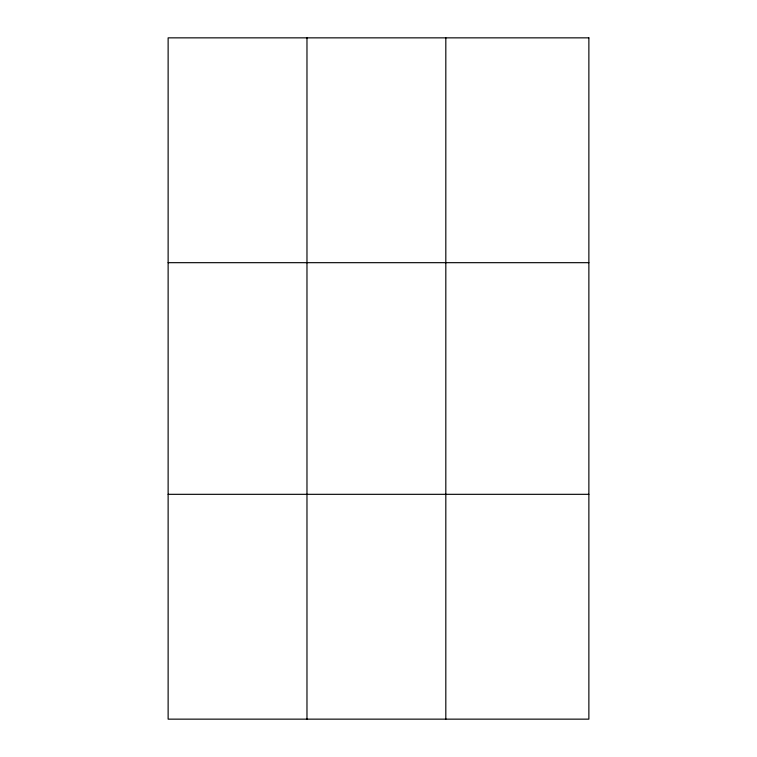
<?xml version="1.0" encoding="UTF-8"?>
<svg xmlns="http://www.w3.org/2000/svg" width="757" height="757" viewBox="0 0 757 757"><rect width="100%" height="100%" fill="white"/><g stroke="black" fill="none" stroke-linecap="round" stroke-linejoin="round"><path stroke-width="1.14" d="M306.973 719.15L306.973 37.85M445.816 719.15L445.816 37.85M168.13 262.679L588.87 262.679M168.13 494.321L588.87 494.321M588.87 37.85L588.87 719.15L168.13 719.15L168.13 37.85L588.87 37.85"/></g></svg>
